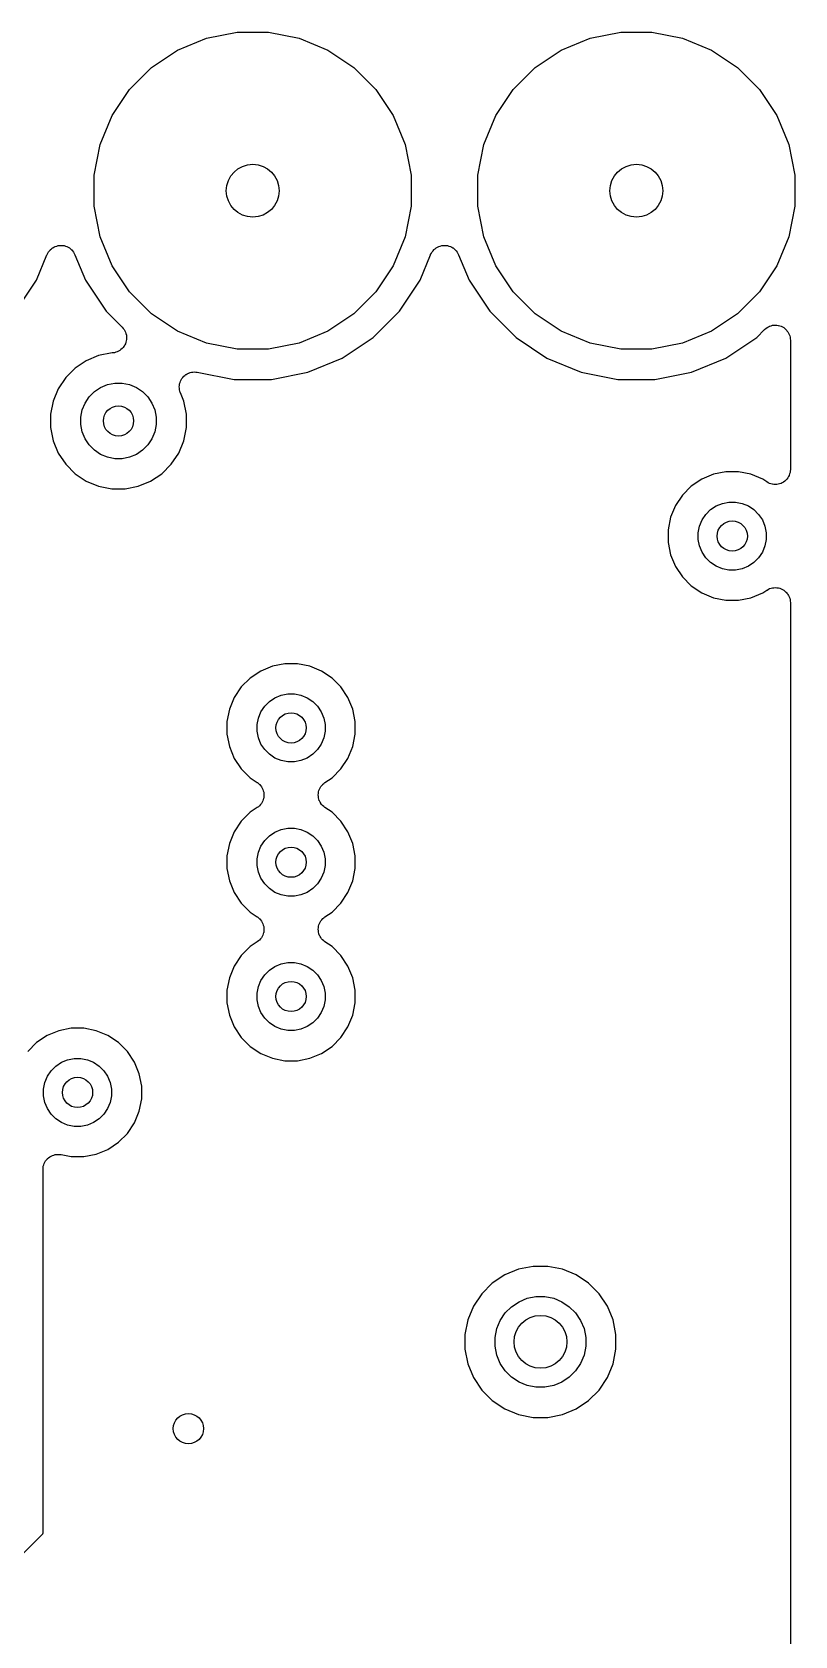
# Model space of a CAD drawing. Extents: x -0.04 to 1.14, y -0.04 to 0.64.
# Drawn here: x 0.9425 to 1.1413, y 0.2234 to 0.6413 of the extents above; entities that cross this region are included whole.
import ezdxf

# ---------------------------------------------------------------- set-up
doc = ezdxf.new("R2010")
doc.units = 0
doc.header["$MEASUREMENT"] = 0
doc.layers.add('BLACK', color=7, linetype='CONTINUOUS')

msp = doc.modelspace()

# ---------------------------------------------------------------- linework, layer by layer
at = {"layer": 'BLACK', "linetype": 'CONTINUOUS'}
for p, q in [((0.98042, 0.63663), (0.98794, 0.63975)), ((0.98794, 0.63975), (0.99593, 0.64134)), ((0.99593, 0.64134), (1.00407, 0.64134)), ((1.00407, 0.64134), (1.01206, 0.63975)), ((1.01206, 0.63975), (1.01958, 0.63663)), ((1.08042, 0.63663), (1.08794, 0.63975)), ((1.08794, 0.63975), (1.09593, 0.64134)), ((1.09593, 0.64134), (1.10407, 0.64134)), ((1.10407, 0.64134), (1.11206, 0.63975)), ((1.11206, 0.63975), (1.11958, 0.63663)), ((0.97365, 0.63211), (0.98042, 0.63663)), ((1.01958, 0.63663), (1.02635, 0.63211)), ((1.07365, 0.63211), (1.08042, 0.63663)), ((1.11958, 0.63663), (1.12635, 0.63211)), ((0.96789, 0.62635), (0.97365, 0.63211)), ((1.02635, 0.63211), (1.03211, 0.62635)), ((1.06789, 0.62635), (1.07365, 0.63211)), ((1.12635, 0.63211), (1.13211, 0.62635)), ((0.96337, 0.61958), (0.96789, 0.62635)), ((1.03211, 0.62635), (1.03663, 0.61958)), ((1.06337, 0.61958), (1.06789, 0.62635)), ((1.13211, 0.62635), (1.13663, 0.61958)), ((0.96025, 0.61206), (0.96337, 0.61958)), ((1.03663, 0.61958), (1.03975, 0.61206)), ((1.06025, 0.61206), (1.06337, 0.61958)), ((1.13663, 0.61958), (1.13975, 0.61206)), ((0.95866, 0.60407), (0.96025, 0.61206)), ((1.03975, 0.61206), (1.04134, 0.60407)), ((1.05866, 0.60407), (1.06025, 0.61206)), ((1.13975, 0.61206), (1.14134, 0.60407)), ((0.95866, 0.59593), (0.95866, 0.60407)), ((1.04134, 0.60407), (1.04134, 0.59593)), ((1.05866, 0.59593), (1.05866, 0.60407)), ((1.14134, 0.60407), (1.14134, 0.59593)), ((0.96025, 0.58794), (0.95866, 0.59593)), ((1.04134, 0.59593), (1.03975, 0.58794)), ((1.06025, 0.58794), (1.05866, 0.59593)), ((1.14134, 0.59593), (1.13975, 0.58794)), ((0.94785, 0.58512), (0.94818, 0.58529)), ((0.94818, 0.58529), (0.94852, 0.58547)), ((0.94852, 0.58547), (0.94853, 0.58547)), ((0.94853, 0.58548), (0.94889, 0.58558)), ((0.94853, 0.58547), (0.94853, 0.58548)), ((0.94889, 0.58558), (0.94926, 0.58569)), ((0.94926, 0.58569), (0.94926, 0.58569)), ((0.94926, 0.58569), (0.94927, 0.58569)), ((0.94927, 0.58569), (0.94964, 0.58573)), ((0.94964, 0.58573), (0.95002, 0.58576)), ((0.95002, 0.58576), (0.95003, 0.58576)), ((0.95003, 0.58576), (0.95003, 0.58576)), ((0.95003, 0.58576), (0.9504, 0.58572)), ((0.9504, 0.58572), (0.95078, 0.58568)), ((0.95078, 0.58568), (0.95079, 0.58568)), ((0.95079, 0.58568), (0.9508, 0.58568)), ((0.9508, 0.58568), (0.95116, 0.58557)), ((0.95116, 0.58557), (0.95152, 0.58546)), ((0.95152, 0.58546), (0.95152, 0.58545)), ((0.95152, 0.58545), (0.95153, 0.58545)), ((0.95153, 0.58545), (0.95187, 0.58527)), ((0.95187, 0.58527), (0.9522, 0.58509)), ((0.96337, 0.58042), (0.96025, 0.58794)), ((1.03975, 0.58794), (1.03663, 0.58042)), ((1.04785, 0.58512), (1.04818, 0.58529)), ((1.04818, 0.58529), (1.04852, 0.58547)), ((1.04852, 0.58547), (1.04853, 0.58547)), ((1.04853, 0.58548), (1.04889, 0.58558)), ((1.04853, 0.58547), (1.04853, 0.58548)), ((1.04889, 0.58558), (1.04926, 0.58569)), ((1.04926, 0.58569), (1.04926, 0.58569)), ((1.04926, 0.58569), (1.04927, 0.58569)), ((1.04927, 0.58569), (1.04964, 0.58573)), ((1.04964, 0.58573), (1.05002, 0.58576)), ((1.05002, 0.58576), (1.05003, 0.58576)), ((1.05003, 0.58576), (1.05003, 0.58576)), ((1.05003, 0.58576), (1.0504, 0.58572)), ((1.0504, 0.58572), (1.05078, 0.58568)), ((1.05078, 0.58568), (1.05079, 0.58568)), ((1.05079, 0.58568), (1.0508, 0.58568)), ((1.0508, 0.58568), (1.05116, 0.58557)), ((1.05116, 0.58557), (1.05152, 0.58546)), ((1.05152, 0.58546), (1.05153, 0.58545)), ((1.05153, 0.58545), (1.05153, 0.58545)), ((1.05153, 0.58545), (1.05187, 0.58527)), ((1.05187, 0.58527), (1.0522, 0.58509)), ((1.06337, 0.58042), (1.06025, 0.58794)), ((1.13975, 0.58794), (1.13663, 0.58042)), ((0.94361, 0.57669), (0.94636, 0.58333)), ((0.94636, 0.58333), (0.94638, 0.58337)), ((0.94638, 0.58338), (0.94657, 0.58372)), ((0.94638, 0.58337), (0.94638, 0.58338)), ((0.94638, 0.58337), (0.94638, 0.58337)), ((0.94638, 0.58337), (0.94638, 0.58337)), ((0.94657, 0.58372), (0.94675, 0.58404)), ((0.94675, 0.58404), (0.94675, 0.58405)), ((0.94675, 0.58405), (0.94676, 0.58405)), ((0.94676, 0.58405), (0.947, 0.58435)), ((0.947, 0.58435), (0.94724, 0.58463)), ((0.94724, 0.58463), (0.94725, 0.58464)), ((0.94725, 0.58464), (0.94754, 0.58488)), ((0.94725, 0.58464), (0.94725, 0.58464)), ((0.94754, 0.58488), (0.94784, 0.58512)), ((0.94784, 0.58512), (0.94785, 0.58512)), ((0.94785, 0.58512), (0.94785, 0.58512)), ((0.9522, 0.58509), (0.9522, 0.58509)), ((0.9522, 0.58509), (0.95221, 0.58508)), ((0.95221, 0.58508), (0.9525, 0.58484)), ((0.9525, 0.58484), (0.95279, 0.5846)), ((0.95279, 0.5846), (0.95279, 0.5846)), ((0.95279, 0.5846), (0.9528, 0.58459)), ((0.9528, 0.58459), (0.95303, 0.5843)), ((0.95303, 0.5843), (0.95327, 0.58401)), ((0.95327, 0.58401), (0.95328, 0.584)), ((0.95328, 0.584), (0.95328, 0.584)), ((0.95328, 0.584), (0.95346, 0.58367)), ((0.95346, 0.58367), (0.95364, 0.58333)), ((0.95364, 0.58333), (0.95639, 0.57669)), ((1.04361, 0.57669), (1.04636, 0.58333)), ((1.04636, 0.58333), (1.04638, 0.58337)), ((1.04638, 0.58338), (1.04657, 0.58372)), ((1.04638, 0.58337), (1.04638, 0.58338)), ((1.04638, 0.58337), (1.04638, 0.58337)), ((1.04638, 0.58337), (1.04638, 0.58337)), ((1.04657, 0.58372), (1.04675, 0.58404)), ((1.04675, 0.58404), (1.04675, 0.58405)), ((1.04675, 0.58405), (1.04676, 0.58405)), ((1.04676, 0.58405), (1.047, 0.58435)), ((1.047, 0.58435), (1.04724, 0.58463)), ((1.04724, 0.58463), (1.04725, 0.58464)), ((1.04725, 0.58464), (1.04754, 0.58488)), ((1.04725, 0.58464), (1.04725, 0.58464)), ((1.04754, 0.58488), (1.04784, 0.58512)), ((1.04784, 0.58512), (1.04784, 0.58512)), ((1.04784, 0.58512), (1.04785, 0.58512)), ((1.0522, 0.58509), (1.0522, 0.58509)), ((1.0522, 0.58509), (1.05221, 0.58508)), ((1.05221, 0.58508), (1.0525, 0.58484)), ((1.0525, 0.58484), (1.05279, 0.5846)), ((1.05279, 0.5846), (1.05279, 0.5846)), ((1.05279, 0.5846), (1.0528, 0.58459)), ((1.0528, 0.58459), (1.05303, 0.5843)), ((1.05303, 0.5843), (1.05328, 0.58401)), ((1.05328, 0.58401), (1.05328, 0.584)), ((1.05328, 0.584), (1.05328, 0.584)), ((1.05328, 0.584), (1.05346, 0.58367)), ((1.05346, 0.58367), (1.05364, 0.58333)), ((1.05364, 0.58333), (1.05639, 0.57669)), ((0.96789, 0.57365), (0.96337, 0.58042)), ((1.03663, 0.58042), (1.03211, 0.57365)), ((1.06789, 0.57365), (1.06337, 0.58042)), ((1.13663, 0.58042), (1.13211, 0.57365)), ((0.93823, 0.56863), (0.94361, 0.57669)), ((0.95639, 0.57669), (0.96177, 0.56863)), ((0.97365, 0.56789), (0.96789, 0.57365)), ((1.03211, 0.57365), (1.02635, 0.56789)), ((1.03823, 0.56863), (1.04361, 0.57669)), ((1.05639, 0.57669), (1.06177, 0.56863)), ((1.07365, 0.56789), (1.06789, 0.57365)), ((1.13211, 0.57365), (1.12635, 0.56789)), ((0.96177, 0.56863), (0.96596, 0.56444)), ((1.03137, 0.56177), (1.03823, 0.56863)), ((1.06177, 0.56863), (1.06863, 0.56177)), ((0.96596, 0.56444), (0.96599, 0.56441)), ((0.96599, 0.56441), (0.96599, 0.56441)), ((0.96599, 0.56441), (0.966, 0.56441)), ((0.966, 0.56441), (0.966, 0.5644)), ((0.966, 0.5644), (0.96624, 0.5641)), ((0.98042, 0.56337), (0.97365, 0.56789)), ((1.02635, 0.56789), (1.01958, 0.56337)), ((1.08042, 0.56337), (1.07365, 0.56789)), ((1.12635, 0.56789), (1.11958, 0.56337)), ((1.13377, 0.56412), (1.13406, 0.56435)), ((1.13406, 0.56435), (1.13407, 0.56435)), ((1.13407, 0.56435), (1.13408, 0.56436)), ((1.13408, 0.56436), (1.13442, 0.56453)), ((1.13442, 0.56453), (1.13475, 0.56471)), ((1.13475, 0.56471), (1.13475, 0.56471)), ((1.13475, 0.56471), (1.13476, 0.56471)), ((1.13476, 0.56471), (1.13512, 0.56482)), ((1.13512, 0.56482), (1.13548, 0.56492)), ((1.13548, 0.56492), (1.13549, 0.56492)), ((1.13549, 0.56492), (1.1355, 0.56493)), ((1.1355, 0.56493), (1.13587, 0.56496)), ((1.13587, 0.56496), (1.13625, 0.56499)), ((1.13625, 0.56499), (1.13626, 0.56499)), ((1.13626, 0.56499), (1.13626, 0.56499)), ((1.13626, 0.56499), (1.13662, 0.56495)), ((1.13662, 0.56495), (1.13701, 0.56491)), ((1.13701, 0.56491), (1.13702, 0.56491)), ((1.13702, 0.56491), (1.13703, 0.56491)), ((1.13703, 0.56491), (1.13738, 0.5648)), ((1.13738, 0.5648), (1.13775, 0.56468)), ((1.13775, 0.56468), (1.13775, 0.56468)), ((1.13775, 0.56468), (1.13776, 0.56468)), ((1.13776, 0.56468), (1.13809, 0.5645)), ((1.13809, 0.5645), (1.13842, 0.56432)), ((1.13842, 0.56432), (1.13843, 0.56432)), ((1.13843, 0.56432), (1.13843, 0.56431)), ((1.13843, 0.56431), (1.13873, 0.56407)), ((0.96624, 0.5641), (0.96648, 0.56381)), ((0.96648, 0.56381), (0.96648, 0.5638)), ((0.96648, 0.5638), (0.96648, 0.5638)), ((0.96648, 0.5638), (0.96666, 0.56346)), ((0.96681, 0.56012), (0.96663, 0.55979)), ((0.96666, 0.56346), (0.96683, 0.56313)), ((0.96693, 0.5605), (0.96681, 0.56013)), ((0.96681, 0.56013), (0.96681, 0.56012)), ((0.96681, 0.56012), (0.96681, 0.56012)), ((0.96683, 0.56313), (0.96683, 0.56312)), ((0.96683, 0.56312), (0.96684, 0.56312)), ((0.96684, 0.56312), (0.96694, 0.56275)), ((0.96703, 0.56085), (0.96693, 0.5605)), ((0.96694, 0.56275), (0.96705, 0.56239)), ((0.96704, 0.56085), (0.96703, 0.56085)), ((0.96708, 0.56125), (0.96704, 0.56086)), ((0.96704, 0.56086), (0.96704, 0.56085)), ((0.96705, 0.56239), (0.96705, 0.56238)), ((0.96705, 0.56238), (0.96705, 0.56238)), ((0.96705, 0.56238), (0.96708, 0.56201)), ((0.96708, 0.56201), (0.96712, 0.56163)), ((0.96712, 0.56161), (0.96708, 0.56125)), ((0.96712, 0.56163), (0.96712, 0.56162)), ((0.96712, 0.56162), (0.96712, 0.56161)), ((0.98794, 0.56025), (0.98042, 0.56337)), ((0.99593, 0.55866), (0.98794, 0.56025)), ((1.01206, 0.56025), (1.00407, 0.55866)), ((1.01958, 0.56337), (1.01206, 0.56025)), ((1.02331, 0.55639), (1.03137, 0.56177)), ((1.06863, 0.56177), (1.07669, 0.55639)), ((1.08794, 0.56025), (1.08042, 0.56337)), ((1.09593, 0.55866), (1.08794, 0.56025)), ((1.11206, 0.56025), (1.10407, 0.55866)), ((1.11958, 0.56337), (1.11206, 0.56025)), ((1.12331, 0.55639), (1.13137, 0.56177)), ((1.13137, 0.56177), (1.13344, 0.56384)), ((1.13344, 0.56384), (1.13347, 0.56387)), ((1.13347, 0.56387), (1.13348, 0.56388)), ((1.13347, 0.56387), (1.13347, 0.56387)), ((1.13347, 0.56387), (1.13347, 0.56387)), ((1.13348, 0.56388), (1.13377, 0.56412)), ((1.13873, 0.56407), (1.13901, 0.56383)), ((1.13901, 0.56383), (1.13902, 0.56383)), ((1.13902, 0.56383), (1.13902, 0.56382)), ((1.13902, 0.56382), (1.13927, 0.56351)), ((1.13927, 0.56351), (1.1395, 0.56323)), ((1.1395, 0.56323), (1.1395, 0.56323)), ((1.1395, 0.56323), (1.13951, 0.56322)), ((1.13951, 0.56322), (1.13969, 0.56288)), ((1.13969, 0.56288), (1.13986, 0.56256)), ((1.13986, 0.56256), (1.13986, 0.56255)), ((1.13986, 0.56255), (1.13987, 0.56254)), ((1.13987, 0.56254), (1.13997, 0.56218)), ((1.13997, 0.56218), (1.14008, 0.56182)), ((1.14008, 0.56182), (1.14008, 0.56181)), ((1.14008, 0.56181), (1.14009, 0.56181)), ((1.14009, 0.56181), (1.14012, 0.56143)), ((1.14012, 0.56143), (1.14016, 0.56106)), ((1.14016, 0.56106), (1.14016, 0.52736)), ((0.95983, 0.55704), (0.95661, 0.5557)), ((0.96333, 0.55773), (0.95983, 0.55704)), ((0.96356, 0.55775), (0.96333, 0.55773)), ((0.96393, 0.55779), (0.96356, 0.55775)), ((0.96394, 0.55779), (0.96393, 0.55779)), ((0.96395, 0.55779), (0.96394, 0.55779)), ((0.96431, 0.5579), (0.96395, 0.55779)), ((0.96467, 0.55801), (0.96431, 0.5579)), ((0.96468, 0.55801), (0.96467, 0.55801)), ((0.96467, 0.55801), (0.96467, 0.55801)), ((0.96502, 0.55819), (0.96468, 0.55801)), ((0.96535, 0.55837), (0.96502, 0.55819)), ((0.96536, 0.55837), (0.96535, 0.55837)), ((0.96535, 0.55837), (0.96535, 0.55837)), ((0.96565, 0.55861), (0.96536, 0.55837)), ((0.96595, 0.55885), (0.96565, 0.55861)), ((0.96596, 0.55886), (0.96595, 0.55886)), ((0.96595, 0.55886), (0.96595, 0.55885)), ((0.96619, 0.55914), (0.96596, 0.55886)), ((0.96644, 0.55944), (0.96619, 0.55914)), ((0.96645, 0.55945), (0.96644, 0.55945)), ((0.96644, 0.55945), (0.96644, 0.55944)), ((0.96663, 0.55979), (0.96645, 0.55945)), ((1.00407, 0.55866), (0.99593, 0.55866)), ((1.01435, 0.55268), (1.02331, 0.55639)), ((1.07669, 0.55639), (1.08565, 0.55268)), ((1.10407, 0.55866), (1.09593, 0.55866)), ((1.11435, 0.55268), (1.12331, 0.55639)), ((0.95371, 0.55376), (0.95124, 0.55129)), ((0.95661, 0.5557), (0.95371, 0.55376)), ((0.98202, 0.55165), (0.98231, 0.55188)), ((0.98231, 0.55188), (0.9826, 0.55212)), ((0.9826, 0.55212), (0.98261, 0.55212)), ((0.98261, 0.55212), (0.98262, 0.55213)), ((0.98262, 0.55213), (0.98295, 0.55231)), ((0.98295, 0.55231), (0.98328, 0.55248)), ((0.98328, 0.55248), (0.98329, 0.55248)), ((0.98329, 0.55248), (0.9833, 0.55249)), ((0.9833, 0.55249), (0.98366, 0.55259)), ((0.98366, 0.55259), (0.98402, 0.5527)), ((0.98402, 0.5527), (0.98402, 0.5527)), ((0.98402, 0.5527), (0.98403, 0.5527)), ((0.98403, 0.5527), (0.98441, 0.55274)), ((0.98441, 0.55274), (0.98478, 0.55277)), ((0.98478, 0.55277), (0.98479, 0.55277)), ((0.98479, 0.55277), (0.9848, 0.55277)), ((0.9848, 0.55277), (0.98517, 0.55273)), ((0.98517, 0.55273), (0.98555, 0.5527)), ((0.98555, 0.5527), (0.99515, 0.55079)), ((1.00485, 0.55079), (1.01435, 0.55268)), ((1.08565, 0.55268), (1.09515, 0.55079)), ((1.10485, 0.55079), (1.11435, 0.55268)), ((0.9493, 0.54839), (0.94796, 0.54517)), ((0.95124, 0.55129), (0.9493, 0.54839)), ((0.95735, 0.54627), (0.95873, 0.54765)), ((0.95873, 0.54765), (0.96034, 0.54872)), ((0.96034, 0.54872), (0.96213, 0.54946)), ((0.96213, 0.54946), (0.96403, 0.54984)), ((0.96403, 0.54984), (0.96597, 0.54984)), ((0.96597, 0.54984), (0.96787, 0.54946)), ((0.96787, 0.54946), (0.96966, 0.54872)), ((0.96966, 0.54872), (0.97127, 0.54765)), ((0.97127, 0.54765), (0.97264, 0.54627)), ((0.98084, 0.54888), (0.98088, 0.54926)), ((0.98084, 0.54887), (0.98084, 0.54888)), ((0.98084, 0.54888), (0.98084, 0.54888)), ((0.98087, 0.5485), (0.98084, 0.54887)), ((0.98091, 0.54812), (0.98087, 0.5485)), ((0.98088, 0.54926), (0.98092, 0.54963)), ((0.98091, 0.54811), (0.98091, 0.54812)), ((0.98091, 0.5481), (0.98091, 0.54811)), ((0.98101, 0.54774), (0.98091, 0.5481)), ((0.98092, 0.54964), (0.98093, 0.54965)), ((0.98092, 0.54963), (0.98092, 0.54964)), ((0.98093, 0.54965), (0.98104, 0.55)), ((0.98112, 0.54738), (0.98101, 0.54774)), ((0.98104, 0.55), (0.98115, 0.55037)), ((0.98115, 0.55037), (0.98116, 0.55038)), ((0.98115, 0.55037), (0.98115, 0.55037)), ((0.98116, 0.55038), (0.98133, 0.55071)), ((0.98133, 0.55071), (0.98152, 0.55104)), ((0.98152, 0.55106), (0.98176, 0.55134)), ((0.98152, 0.55105), (0.98152, 0.55106)), ((0.98152, 0.55104), (0.98152, 0.55105)), ((0.98176, 0.55134), (0.98201, 0.55163)), ((0.98201, 0.55164), (0.98202, 0.55165)), ((0.98201, 0.55163), (0.98201, 0.55164)), ((0.99515, 0.55079), (1.00485, 0.55079)), ((1.09515, 0.55079), (1.10485, 0.55079)), ((0.94796, 0.54517), (0.94728, 0.54175)), ((0.95554, 0.54287), (0.95628, 0.54466)), ((0.95628, 0.54466), (0.95735, 0.54627)), ((0.97264, 0.54627), (0.97372, 0.54466)), ((0.97372, 0.54466), (0.97446, 0.54287)), ((0.98113, 0.54737), (0.98112, 0.54738)), ((0.98113, 0.54736), (0.98113, 0.54737)), ((0.98113, 0.54737), (0.98113, 0.54737)), ((0.98114, 0.54733), (0.98113, 0.54736)), ((0.98204, 0.54517), (0.98114, 0.54733)), ((0.98272, 0.54175), (0.98204, 0.54517)), ((0.94728, 0.54175), (0.94728, 0.53826)), ((0.95516, 0.54097), (0.95554, 0.54287)), ((0.95516, 0.53903), (0.95516, 0.54097)), ((0.97446, 0.54287), (0.97484, 0.54097)), ((0.97484, 0.54097), (0.97484, 0.53903)), ((0.98272, 0.53826), (0.98272, 0.54175)), ((0.94728, 0.53826), (0.94796, 0.53483)), ((0.95554, 0.53713), (0.95516, 0.53903)), ((0.95628, 0.53534), (0.95554, 0.53713)), ((0.95735, 0.53373), (0.95628, 0.53534)), ((0.97372, 0.53534), (0.97264, 0.53373)), ((0.97446, 0.53713), (0.97372, 0.53534)), ((0.97484, 0.53903), (0.97446, 0.53713)), ((0.98204, 0.53483), (0.98272, 0.53826)), ((0.94796, 0.53483), (0.9493, 0.53161)), ((0.9493, 0.53161), (0.95124, 0.52871)), ((0.95873, 0.53236), (0.95735, 0.53373)), ((0.96034, 0.53128), (0.95873, 0.53236)), ((0.96213, 0.53054), (0.96034, 0.53128)), ((0.96966, 0.53128), (0.96787, 0.53054)), ((0.97127, 0.53236), (0.96966, 0.53128)), ((0.97264, 0.53373), (0.97127, 0.53236)), ((0.97876, 0.52871), (0.9807, 0.53161)), ((0.9807, 0.53161), (0.98204, 0.53483)), ((0.95124, 0.52871), (0.95371, 0.52624)), ((0.96403, 0.53016), (0.96213, 0.53054)), ((0.96597, 0.53016), (0.96403, 0.53016)), ((0.96787, 0.53054), (0.96597, 0.53016)), ((0.97629, 0.52624), (0.97876, 0.52871)), ((1.12335, 0.52673), (1.12012, 0.52609)), ((1.12665, 0.52673), (1.12335, 0.52673)), ((1.12988, 0.52609), (1.12665, 0.52673)), ((1.14012, 0.52694), (1.14007, 0.52656)), ((1.14016, 0.52731), (1.14012, 0.52694)), ((1.14016, 0.52736), (1.14016, 0.52732)), ((1.14016, 0.52732), (1.14016, 0.52732)), ((1.14016, 0.52732), (1.14016, 0.52732)), ((1.14016, 0.52732), (1.14016, 0.52731)), ((0.95371, 0.52624), (0.95661, 0.5243)), ((0.95661, 0.5243), (0.95983, 0.52296)), ((0.95983, 0.52296), (0.96325, 0.52228)), ((0.96674, 0.52228), (0.97017, 0.52296)), ((0.97017, 0.52296), (0.97339, 0.5243)), ((0.97339, 0.5243), (0.97629, 0.52624)), ((1.11433, 0.523), (1.112, 0.52067)), ((1.11707, 0.52483), (1.11433, 0.523)), ((1.12012, 0.52609), (1.11707, 0.52483)), ((1.13293, 0.52483), (1.12988, 0.52609)), ((1.13403, 0.52409), (1.13293, 0.52483)), ((1.13437, 0.52391), (1.13403, 0.52409)), ((1.13469, 0.52373), (1.13437, 0.52391)), ((1.1347, 0.52373), (1.13469, 0.52373)), ((1.13471, 0.52372), (1.1347, 0.52373)), ((1.13508, 0.52361), (1.13471, 0.52372)), ((1.13543, 0.5235), (1.13508, 0.52361)), ((1.13544, 0.5235), (1.13543, 0.5235)), ((1.13545, 0.5235), (1.13544, 0.5235)), ((1.13582, 0.52346), (1.13545, 0.5235)), ((1.13619, 0.52343), (1.13582, 0.52346)), ((1.1362, 0.52343), (1.13619, 0.52343)), ((1.13621, 0.52342), (1.1362, 0.52343)), ((1.13658, 0.52346), (1.13621, 0.52342)), ((1.13696, 0.52349), (1.13658, 0.52346)), ((1.13697, 0.5235), (1.13696, 0.52349)), ((1.13698, 0.5235), (1.13697, 0.5235)), ((1.13733, 0.5236), (1.13698, 0.5235)), ((1.1377, 0.52371), (1.13733, 0.5236)), ((1.13771, 0.52372), (1.1377, 0.52372)), ((1.1377, 0.52372), (1.1377, 0.52371)), ((1.13805, 0.5239), (1.13771, 0.52372)), ((1.13838, 0.52407), (1.13805, 0.5239)), ((1.13839, 0.52408), (1.13838, 0.52407)), ((1.13838, 0.52407), (1.13838, 0.52407)), ((1.13869, 0.52432), (1.13839, 0.52408)), ((1.13898, 0.52455), (1.13869, 0.52432)), ((1.13899, 0.52456), (1.13898, 0.52455)), ((1.13898, 0.52455), (1.13898, 0.52455)), ((1.13923, 0.52485), (1.13899, 0.52456)), ((1.13947, 0.52514), (1.13923, 0.52485)), ((1.13948, 0.52515), (1.13947, 0.52514)), ((1.13947, 0.52514), (1.13947, 0.52514)), ((1.13966, 0.52549), (1.13948, 0.52515)), ((1.13984, 0.52581), (1.13966, 0.52549)), ((1.13985, 0.52583), (1.13984, 0.52582)), ((1.13984, 0.52582), (1.13984, 0.52581)), ((1.13996, 0.52619), (1.13985, 0.52583)), ((1.14007, 0.52654), (1.13996, 0.52619)), ((1.14007, 0.52656), (1.14007, 0.52655)), ((1.14007, 0.52655), (1.14007, 0.52654)), ((0.96325, 0.52228), (0.96674, 0.52228)), ((1.112, 0.52067), (1.11017, 0.51793)), ((1.1208, 0.51785), (1.12242, 0.51852)), ((1.12242, 0.51852), (1.12413, 0.51886)), ((1.12413, 0.51886), (1.12587, 0.51886)), ((1.12587, 0.51886), (1.12758, 0.51852)), ((1.12758, 0.51852), (1.1292, 0.51785)), ((1.10891, 0.51488), (1.10827, 0.51165)), ((1.11017, 0.51793), (1.10891, 0.51488)), ((1.11648, 0.51258), (1.11715, 0.5142)), ((1.11715, 0.5142), (1.11812, 0.51565)), ((1.11812, 0.51565), (1.11935, 0.51688)), ((1.11935, 0.51688), (1.1208, 0.51785)), ((1.1292, 0.51785), (1.13065, 0.51688)), ((1.13065, 0.51688), (1.13188, 0.51565)), ((1.13188, 0.51565), (1.13285, 0.5142)), ((1.13285, 0.5142), (1.13352, 0.51258)), ((1.10827, 0.51165), (1.10827, 0.50835)), ((1.11614, 0.51087), (1.11648, 0.51258)), ((1.11614, 0.50913), (1.11614, 0.51087)), ((1.13352, 0.51258), (1.13386, 0.51087)), ((1.13386, 0.51087), (1.13386, 0.50913)), ((1.10827, 0.50835), (1.10891, 0.50512)), ((1.11648, 0.50742), (1.11614, 0.50913)), ((1.11715, 0.5058), (1.11648, 0.50742)), ((1.11812, 0.50435), (1.11715, 0.5058)), ((1.13285, 0.5058), (1.13188, 0.50435)), ((1.13352, 0.50742), (1.13285, 0.5058)), ((1.13386, 0.50913), (1.13352, 0.50742)), ((1.10891, 0.50512), (1.11017, 0.50207)), ((1.11017, 0.50207), (1.112, 0.49933)), ((1.11935, 0.50312), (1.11812, 0.50435)), ((1.1208, 0.50215), (1.11935, 0.50312)), ((1.12242, 0.50148), (1.1208, 0.50215)), ((1.1292, 0.50215), (1.12758, 0.50148)), ((1.13065, 0.50312), (1.1292, 0.50215)), ((1.13188, 0.50435), (1.13065, 0.50312)), ((1.112, 0.49933), (1.11433, 0.497)), ((1.12413, 0.50114), (1.12242, 0.50148)), ((1.12587, 0.50114), (1.12413, 0.50114)), ((1.12758, 0.50148), (1.12587, 0.50114)), ((1.11433, 0.497), (1.11707, 0.49517)), ((1.11707, 0.49517), (1.12012, 0.49391)), ((1.12012, 0.49391), (1.12335, 0.49327)), ((1.12335, 0.49327), (1.12665, 0.49327)), ((1.12665, 0.49327), (1.12988, 0.49391)), ((1.12988, 0.49391), (1.13293, 0.49517)), ((1.13293, 0.49517), (1.13403, 0.49591)), ((1.13403, 0.49591), (1.13406, 0.49593)), ((1.13406, 0.49593), (1.13406, 0.49593)), ((1.13406, 0.49593), (1.13407, 0.49593)), ((1.13407, 0.49593), (1.13408, 0.49594)), ((1.13408, 0.49594), (1.13442, 0.49612)), ((1.13442, 0.49612), (1.13475, 0.49629)), ((1.13475, 0.49629), (1.13475, 0.49629)), ((1.13475, 0.49629), (1.13476, 0.49629)), ((1.13476, 0.49629), (1.13513, 0.4964)), ((1.13513, 0.4964), (1.13548, 0.49651)), ((1.13548, 0.49651), (1.13549, 0.49651)), ((1.13549, 0.49651), (1.1355, 0.49651)), ((1.1355, 0.49651), (1.13588, 0.49654)), ((1.13588, 0.49654), (1.13625, 0.49657)), ((1.13625, 0.49657), (1.13626, 0.49657)), ((1.13626, 0.49657), (1.13627, 0.49657)), ((1.13627, 0.49657), (1.13664, 0.49654)), ((1.13664, 0.49654), (1.13701, 0.4965)), ((1.13701, 0.4965), (1.13702, 0.49649)), ((1.13702, 0.49649), (1.13703, 0.49649)), ((1.13703, 0.49649), (1.13738, 0.49638)), ((1.13738, 0.49638), (1.13775, 0.49627)), ((1.13775, 0.49627), (1.13775, 0.49626)), ((1.13775, 0.49626), (1.13776, 0.49626)), ((1.13776, 0.49626), (1.13809, 0.49608)), ((1.13809, 0.49608), (1.13842, 0.4959)), ((1.13842, 0.4959), (1.13843, 0.4959)), ((1.13843, 0.4959), (1.13844, 0.49589)), ((1.13844, 0.49589), (1.13873, 0.49565)), ((1.13873, 0.49565), (1.13901, 0.49541)), ((1.13901, 0.49541), (1.13902, 0.49541)), ((1.13902, 0.49541), (1.13903, 0.4954)), ((1.13903, 0.4954), (1.13927, 0.4951)), ((1.13927, 0.4951), (1.1395, 0.49482)), ((1.1395, 0.49482), (1.1395, 0.49481)), ((1.1395, 0.49481), (1.13951, 0.4948)), ((1.13951, 0.4948), (1.13968, 0.49447)), ((1.13968, 0.49447), (1.13986, 0.49414)), ((1.13986, 0.49414), (1.13986, 0.49413)), ((1.13986, 0.49413), (1.13987, 0.49412)), ((1.13987, 0.49412), (1.13997, 0.49377)), ((1.13997, 0.49377), (1.14008, 0.4934)), ((1.14008, 0.4934), (1.14008, 0.49339)), ((1.14008, 0.49339), (1.14009, 0.49339)), ((1.14009, 0.49339), (1.14012, 0.49301)), ((1.14012, 0.49301), (1.14016, 0.49264)), ((1.14016, 0.49264), (1.14016, 0.03894)), ((1.00835, 0.47673), (1.00512, 0.47609)), ((1.01165, 0.47673), (1.00835, 0.47673)), ((1.01488, 0.47609), (1.01165, 0.47673)), ((0.99933, 0.473), (0.997, 0.47067)), ((1.00207, 0.47483), (0.99933, 0.473)), ((1.00512, 0.47609), (1.00207, 0.47483)), ((1.01793, 0.47483), (1.01488, 0.47609)), ((1.02067, 0.473), (1.01793, 0.47483)), ((1.023, 0.47067), (1.02067, 0.473)), ((0.997, 0.47067), (0.99517, 0.46793)), ((1.0058, 0.46785), (1.00742, 0.46852)), ((1.00742, 0.46852), (1.00913, 0.46886)), ((1.00913, 0.46886), (1.01087, 0.46886)), ((1.01087, 0.46886), (1.01258, 0.46852)), ((1.01258, 0.46852), (1.0142, 0.46785)), ((1.02483, 0.46793), (1.023, 0.47067)), ((0.99391, 0.46488), (0.99327, 0.46165)), ((0.99517, 0.46793), (0.99391, 0.46488)), ((1.00148, 0.46258), (1.00215, 0.4642)), ((1.00215, 0.4642), (1.00312, 0.46565)), ((1.00312, 0.46565), (1.00435, 0.46688)), ((1.00435, 0.46688), (1.0058, 0.46785)), ((1.0142, 0.46785), (1.01565, 0.46688)), ((1.01565, 0.46688), (1.01688, 0.46565)), ((1.01688, 0.46565), (1.01785, 0.4642)), ((1.01785, 0.4642), (1.01852, 0.46258)), ((1.02609, 0.46488), (1.02483, 0.46793)), ((1.02673, 0.46165), (1.02609, 0.46488)), ((0.99327, 0.46165), (0.99327, 0.45835)), ((1.00114, 0.46087), (1.00148, 0.46258)), ((1.00114, 0.45913), (1.00114, 0.46087)), ((1.01852, 0.46258), (1.01886, 0.46087)), ((1.01886, 0.46087), (1.01886, 0.45913)), ((1.02673, 0.45835), (1.02673, 0.46165)), ((0.99327, 0.45835), (0.99391, 0.45512)), ((1.00148, 0.45742), (1.00114, 0.45913)), ((1.00215, 0.4558), (1.00148, 0.45742)), ((1.00312, 0.45435), (1.00215, 0.4558)), ((1.01785, 0.4558), (1.01688, 0.45435)), ((1.01852, 0.45742), (1.01785, 0.4558)), ((1.01886, 0.45913), (1.01852, 0.45742)), ((1.02609, 0.45512), (1.02673, 0.45835)), ((0.99391, 0.45512), (0.99517, 0.45207)), ((0.99517, 0.45207), (0.997, 0.44933)), ((1.00435, 0.45312), (1.00312, 0.45435)), ((1.0058, 0.45215), (1.00435, 0.45312)), ((1.00742, 0.45148), (1.0058, 0.45215)), ((1.00913, 0.45114), (1.00742, 0.45148)), ((1.01258, 0.45148), (1.01087, 0.45114)), ((1.0142, 0.45215), (1.01258, 0.45148)), ((1.01565, 0.45312), (1.0142, 0.45215)), ((1.01688, 0.45435), (1.01565, 0.45312)), ((1.023, 0.44933), (1.02483, 0.45207)), ((1.02483, 0.45207), (1.02609, 0.45512)), ((0.997, 0.44933), (0.99933, 0.447)), ((1.01087, 0.45114), (1.00913, 0.45114)), ((1.02067, 0.447), (1.023, 0.44933)), ((0.99933, 0.447), (1.00117, 0.44577)), ((1.00117, 0.44577), (1.0012, 0.44576)), ((1.0012, 0.44576), (1.0012, 0.44575)), ((1.0012, 0.44575), (1.0012, 0.44575)), ((1.0012, 0.44575), (1.00122, 0.44574)), ((1.00122, 0.44574), (1.00151, 0.4455)), ((1.00151, 0.4455), (1.00179, 0.44526)), ((1.00179, 0.44526), (1.0018, 0.44525)), ((1.0018, 0.44525), (1.00181, 0.44525)), ((1.00181, 0.44525), (1.00204, 0.44496)), ((1.00204, 0.44496), (1.00228, 0.44466)), ((1.00228, 0.44466), (1.00228, 0.44466)), ((1.00228, 0.44466), (1.00229, 0.44465)), ((1.00229, 0.44465), (1.00246, 0.44432)), ((1.00246, 0.44432), (1.00263, 0.44398)), ((1.00263, 0.44398), (1.00264, 0.44397)), ((1.00264, 0.44397), (1.00264, 0.44396)), ((1.00264, 0.44396), (1.00274, 0.44361)), ((1.00274, 0.44361), (1.00285, 0.44325)), ((1.00285, 0.44325), (1.00285, 0.44324)), ((1.00285, 0.44324), (1.00286, 0.44323)), ((1.00286, 0.44323), (1.00289, 0.44286)), ((1.01712, 0.44291), (1.01715, 0.44328)), ((1.01715, 0.44328), (1.01716, 0.44329)), ((1.01716, 0.4433), (1.01727, 0.44366)), ((1.01716, 0.44329), (1.01716, 0.4433)), ((1.01727, 0.44366), (1.01738, 0.44402)), ((1.01738, 0.44403), (1.01739, 0.44404)), ((1.01738, 0.44402), (1.01738, 0.44403)), ((1.01739, 0.44404), (1.01757, 0.44437)), ((1.01757, 0.44437), (1.01774, 0.44469)), ((1.01774, 0.44469), (1.01775, 0.4447)), ((1.01775, 0.44471), (1.01799, 0.445)), ((1.01775, 0.4447), (1.01775, 0.44471)), ((1.01799, 0.445), (1.01823, 0.44529)), ((1.01823, 0.44529), (1.01824, 0.44529)), ((1.01824, 0.44529), (1.01825, 0.4453)), ((1.01825, 0.4453), (1.01853, 0.44554)), ((1.01853, 0.44554), (1.01883, 0.44577)), ((1.01883, 0.44577), (1.02067, 0.447)), ((1.00117, 0.43923), (0.99933, 0.438)), ((1.00147, 0.43946), (1.00117, 0.43923)), ((1.00175, 0.4397), (1.00147, 0.43946)), ((1.00176, 0.43971), (1.00175, 0.4397)), ((1.00177, 0.43971), (1.00176, 0.43971)), ((1.002, 0.44), (1.00177, 0.43971)), ((1.00225, 0.44029), (1.002, 0.44)), ((1.00226, 0.44031), (1.00225, 0.4403)), ((1.00225, 0.4403), (1.00225, 0.44029)), ((1.00243, 0.44063), (1.00226, 0.44031)), ((1.00261, 0.44096), (1.00243, 0.44063)), ((1.00262, 0.44098), (1.00261, 0.44096)), ((1.00273, 0.44134), (1.00262, 0.44098)), ((1.00262, 0.44098), (1.00262, 0.44098)), ((1.00284, 0.4417), (1.00273, 0.44134)), ((1.00285, 0.44172), (1.00284, 0.44171)), ((1.00284, 0.44171), (1.00284, 0.4417)), ((1.00288, 0.44209), (1.00285, 0.44172)), ((1.00292, 0.44246), (1.00288, 0.44209)), ((1.00289, 0.44286), (1.00292, 0.44248)), ((1.00292, 0.44248), (1.00292, 0.44247)), ((1.00292, 0.44247), (1.00292, 0.44246)), ((1.01708, 0.44254), (1.01712, 0.44291)), ((1.01708, 0.44253), (1.01708, 0.44254)), ((1.01708, 0.44252), (1.01708, 0.44253)), ((1.01711, 0.44214), (1.01708, 0.44252)), ((1.01714, 0.44177), (1.01711, 0.44214)), ((1.01715, 0.44176), (1.01714, 0.44177)), ((1.01715, 0.44175), (1.01715, 0.44176)), ((1.01726, 0.44139), (1.01715, 0.44175)), ((1.01736, 0.44104), (1.01726, 0.44139)), ((1.01736, 0.44103), (1.01736, 0.44104)), ((1.01737, 0.44102), (1.01736, 0.44103)), ((1.01754, 0.44068), (1.01737, 0.44102)), ((1.01771, 0.44035), (1.01754, 0.44068)), ((1.01772, 0.44034), (1.01771, 0.44035)), ((1.01796, 0.44004), (1.01772, 0.44034)), ((1.01772, 0.44034), (1.01772, 0.44034)), ((1.01819, 0.43975), (1.01796, 0.44004)), ((1.0182, 0.43975), (1.01819, 0.43975)), ((1.01821, 0.43974), (1.0182, 0.43975)), ((1.0185, 0.4395), (1.01821, 0.43974)), ((1.01878, 0.43926), (1.0185, 0.4395)), ((1.0188, 0.43925), (1.01878, 0.43926)), ((1.0188, 0.43924), (1.0188, 0.43925)), ((1.0188, 0.43925), (1.0188, 0.43925)), ((1.01883, 0.43923), (1.0188, 0.43924)), ((1.02067, 0.438), (1.01883, 0.43923)), ((0.997, 0.43567), (0.99517, 0.43293)), ((0.99933, 0.438), (0.997, 0.43567)), ((1.023, 0.43567), (1.02067, 0.438)), ((1.02483, 0.43293), (1.023, 0.43567)), ((0.99517, 0.43293), (0.99391, 0.42988)), ((1.00215, 0.4292), (1.00312, 0.43065)), ((1.00312, 0.43065), (1.00435, 0.43188)), ((1.00435, 0.43188), (1.0058, 0.43285)), ((1.0058, 0.43285), (1.00742, 0.43352)), ((1.00742, 0.43352), (1.00913, 0.43386)), ((1.00913, 0.43386), (1.01087, 0.43386)), ((1.01087, 0.43386), (1.01258, 0.43352)), ((1.01258, 0.43352), (1.0142, 0.43285)), ((1.0142, 0.43285), (1.01565, 0.43188)), ((1.01565, 0.43188), (1.01688, 0.43065)), ((1.01688, 0.43065), (1.01785, 0.4292)), ((1.02609, 0.42988), (1.02483, 0.43293)), ((0.99391, 0.42988), (0.99327, 0.42665)), ((0.99327, 0.42665), (0.99327, 0.42335)), ((1.00114, 0.42587), (1.00148, 0.42758)), ((1.00148, 0.42758), (1.00215, 0.4292)), ((1.01785, 0.4292), (1.01852, 0.42758)), ((1.01852, 0.42758), (1.01886, 0.42587)), ((1.02673, 0.42665), (1.02609, 0.42988)), ((1.02673, 0.42335), (1.02673, 0.42665)), ((0.99327, 0.42335), (0.99391, 0.42012)), ((1.00114, 0.42413), (1.00114, 0.42587)), ((1.00148, 0.42242), (1.00114, 0.42413)), ((1.00215, 0.4208), (1.00148, 0.42242)), ((1.01852, 0.42242), (1.01785, 0.4208)), ((1.01886, 0.42413), (1.01852, 0.42242)), ((1.01886, 0.42587), (1.01886, 0.42413)), ((1.02609, 0.42012), (1.02673, 0.42335)), ((0.99391, 0.42012), (0.99517, 0.41707)), ((1.00312, 0.41935), (1.00215, 0.4208)), ((1.00435, 0.41812), (1.00312, 0.41935)), ((1.0058, 0.41715), (1.00435, 0.41812)), ((1.01565, 0.41812), (1.0142, 0.41715)), ((1.01688, 0.41935), (1.01565, 0.41812)), ((1.01785, 0.4208), (1.01688, 0.41935)), ((1.02483, 0.41707), (1.02609, 0.42012)), ((0.99517, 0.41707), (0.997, 0.41433)), ((0.997, 0.41433), (0.99933, 0.412)), ((1.00742, 0.41648), (1.0058, 0.41715)), ((1.00913, 0.41614), (1.00742, 0.41648)), ((1.01087, 0.41614), (1.00913, 0.41614)), ((1.01258, 0.41648), (1.01087, 0.41614)), ((1.0142, 0.41715), (1.01258, 0.41648)), ((1.02067, 0.412), (1.023, 0.41433)), ((1.023, 0.41433), (1.02483, 0.41707)), ((0.99933, 0.412), (1.00117, 0.41077)), ((1.00117, 0.41077), (1.0012, 0.41075)), ((1.0012, 0.41075), (1.0012, 0.41075)), ((1.0012, 0.41075), (1.0012, 0.41075)), ((1.0012, 0.41075), (1.00122, 0.41074)), ((1.00122, 0.41074), (1.00151, 0.4105)), ((1.00151, 0.4105), (1.00179, 0.41026)), ((1.00179, 0.41026), (1.0018, 0.41025)), ((1.0018, 0.41025), (1.00181, 0.41025)), ((1.00181, 0.41025), (1.00204, 0.40996)), ((1.00204, 0.40996), (1.00228, 0.40966)), ((1.00228, 0.40966), (1.00228, 0.40965)), ((1.00228, 0.40965), (1.00229, 0.40965)), ((1.00229, 0.40965), (1.00246, 0.40932)), ((1.01757, 0.40937), (1.01774, 0.40969)), ((1.01774, 0.40969), (1.01775, 0.4097)), ((1.01775, 0.40971), (1.01799, 0.41)), ((1.01775, 0.4097), (1.01775, 0.40971)), ((1.01799, 0.41), (1.01823, 0.41029)), ((1.01823, 0.41029), (1.01824, 0.41029)), ((1.01824, 0.41029), (1.01825, 0.4103)), ((1.01825, 0.4103), (1.01853, 0.41053)), ((1.01853, 0.41053), (1.01883, 0.41077)), ((1.01883, 0.41077), (1.02067, 0.412)), ((1.00243, 0.40564), (1.00226, 0.40531)), ((1.00261, 0.40597), (1.00243, 0.40564)), ((1.00246, 0.40932), (1.00263, 0.40898)), ((1.00262, 0.40597), (1.00261, 0.40597)), ((1.00273, 0.40634), (1.00262, 0.40598)), ((1.00262, 0.40598), (1.00262, 0.40597)), ((1.00263, 0.40898), (1.00264, 0.40897)), ((1.00264, 0.40897), (1.00264, 0.40897)), ((1.00264, 0.40897), (1.00274, 0.40861)), ((1.00284, 0.4067), (1.00273, 0.40634)), ((1.00274, 0.40861), (1.00285, 0.40825)), ((1.00285, 0.40672), (1.00284, 0.40671)), ((1.00284, 0.40671), (1.00284, 0.4067)), ((1.00285, 0.40825), (1.00285, 0.40824)), ((1.00285, 0.40824), (1.00286, 0.40823)), ((1.00288, 0.40709), (1.00285, 0.40672)), ((1.00286, 0.40823), (1.00289, 0.40786)), ((1.00292, 0.40746), (1.00288, 0.40709)), ((1.00289, 0.40786), (1.00292, 0.40748)), ((1.00292, 0.40748), (1.00292, 0.40747)), ((1.00292, 0.40747), (1.00292, 0.40746)), ((1.01708, 0.40754), (1.01712, 0.40791)), ((1.01708, 0.40753), (1.01708, 0.40754)), ((1.01708, 0.40752), (1.01708, 0.40753)), ((1.01711, 0.40714), (1.01708, 0.40752)), ((1.01714, 0.40677), (1.01711, 0.40714)), ((1.01712, 0.40791), (1.01715, 0.40828)), ((1.01715, 0.40676), (1.01714, 0.40677)), ((1.01715, 0.40828), (1.01716, 0.40829)), ((1.01715, 0.40675), (1.01715, 0.40676)), ((1.01725, 0.4064), (1.01715, 0.40675)), ((1.01716, 0.4083), (1.01727, 0.40866)), ((1.01716, 0.40829), (1.01716, 0.4083)), ((1.01736, 0.40603), (1.01725, 0.4064)), ((1.01727, 0.40866), (1.01738, 0.40902)), ((1.01737, 0.40602), (1.01736, 0.40603)), ((1.01736, 0.40603), (1.01736, 0.40603)), ((1.01754, 0.40568), (1.01737, 0.40602)), ((1.01738, 0.40902), (1.01738, 0.40903)), ((1.01738, 0.40903), (1.01739, 0.40903)), ((1.01739, 0.40903), (1.01757, 0.40937)), ((1.01771, 0.40535), (1.01754, 0.40568)), ((0.99933, 0.403), (0.997, 0.40067)), ((1.00117, 0.40423), (0.99933, 0.403)), ((1.00147, 0.40447), (1.00117, 0.40423)), ((1.00175, 0.4047), (1.00147, 0.40447)), ((1.00176, 0.40471), (1.00175, 0.4047)), ((1.00177, 0.40471), (1.00176, 0.40471)), ((1.002, 0.405), (1.00177, 0.40471)), ((1.00225, 0.40529), (1.002, 0.405)), ((1.00226, 0.40531), (1.00225, 0.4053)), ((1.00225, 0.4053), (1.00225, 0.40529)), ((1.01772, 0.40535), (1.01771, 0.40535)), ((1.01772, 0.40534), (1.01772, 0.40535)), ((1.01796, 0.40504), (1.01772, 0.40534)), ((1.01819, 0.40475), (1.01796, 0.40504)), ((1.0182, 0.40475), (1.01819, 0.40475)), ((1.01821, 0.40474), (1.0182, 0.40475)), ((1.0185, 0.4045), (1.01821, 0.40474)), ((1.01878, 0.40426), (1.0185, 0.4045)), ((1.0188, 0.40425), (1.01878, 0.40426)), ((1.01883, 0.40423), (1.0188, 0.40425)), ((1.0188, 0.40425), (1.0188, 0.40425)), ((1.0188, 0.40425), (1.0188, 0.40425)), ((1.02067, 0.403), (1.01883, 0.40423)), ((1.023, 0.40067), (1.02067, 0.403)), ((0.99517, 0.39793), (0.99391, 0.39488)), ((0.997, 0.40067), (0.99517, 0.39793)), ((1.00435, 0.39688), (1.0058, 0.39785)), ((1.0058, 0.39785), (1.00742, 0.39852)), ((1.00742, 0.39852), (1.00913, 0.39886)), ((1.00913, 0.39886), (1.01087, 0.39886)), ((1.01087, 0.39886), (1.01258, 0.39852)), ((1.01258, 0.39852), (1.0142, 0.39785)), ((1.0142, 0.39785), (1.01565, 0.39688)), ((1.02483, 0.39793), (1.023, 0.40067)), ((1.02609, 0.39488), (1.02483, 0.39793)), ((0.99391, 0.39488), (0.99327, 0.39165)), ((1.00148, 0.39258), (1.00215, 0.3942)), ((1.00215, 0.3942), (1.00312, 0.39565)), ((1.00312, 0.39565), (1.00435, 0.39688)), ((1.01565, 0.39688), (1.01688, 0.39565)), ((1.01688, 0.39565), (1.01785, 0.3942)), ((1.01785, 0.3942), (1.01852, 0.39258)), ((1.02673, 0.39165), (1.02609, 0.39488)), ((0.99327, 0.39165), (0.99327, 0.38835)), ((1.00114, 0.39087), (1.00148, 0.39258)), ((1.00114, 0.38913), (1.00114, 0.39087)), ((1.00148, 0.38742), (1.00114, 0.38913)), ((1.01852, 0.39258), (1.01886, 0.39087)), ((1.01886, 0.38913), (1.01852, 0.38742)), ((1.01886, 0.39087), (1.01886, 0.38913)), ((1.02673, 0.38835), (1.02673, 0.39165)), ((0.99327, 0.38835), (0.99391, 0.38512)), ((0.99391, 0.38512), (0.99517, 0.38207)), ((1.00215, 0.3858), (1.00148, 0.38742)), ((1.00312, 0.38435), (1.00215, 0.3858)), ((1.01785, 0.3858), (1.01688, 0.38435)), ((1.01852, 0.38742), (1.01785, 0.3858)), ((1.02483, 0.38207), (1.02609, 0.38512)), ((1.02609, 0.38512), (1.02673, 0.38835)), ((0.94945, 0.38109), (0.94641, 0.37983)), ((0.95268, 0.38173), (0.94945, 0.38109)), ((0.95598, 0.38173), (0.95268, 0.38173)), ((0.95921, 0.38109), (0.95598, 0.38173)), ((0.96226, 0.37983), (0.95921, 0.38109)), ((0.99517, 0.38207), (0.997, 0.37933)), ((1.00435, 0.38312), (1.00312, 0.38435)), ((1.0058, 0.38215), (1.00435, 0.38312)), ((1.00742, 0.38148), (1.0058, 0.38215)), ((1.00913, 0.38114), (1.00742, 0.38148)), ((1.01087, 0.38114), (1.00913, 0.38114)), ((1.01258, 0.38148), (1.01087, 0.38114)), ((1.0142, 0.38215), (1.01258, 0.38148)), ((1.01565, 0.38312), (1.0142, 0.38215)), ((1.01688, 0.38435), (1.01565, 0.38312)), ((1.023, 0.37933), (1.02483, 0.38207)), ((0.94366, 0.378), (0.94133, 0.37567)), ((0.94641, 0.37983), (0.94366, 0.378)), ((0.965, 0.378), (0.96226, 0.37983)), ((0.96733, 0.37567), (0.965, 0.378)), ((0.997, 0.37933), (0.99933, 0.377)), ((0.99933, 0.377), (1.00207, 0.37517)), ((1.01793, 0.37517), (1.02067, 0.377)), ((1.02067, 0.377), (1.023, 0.37933)), ((0.94868, 0.37188), (0.95013, 0.37285)), ((0.95013, 0.37285), (0.95175, 0.37352)), ((0.95175, 0.37352), (0.95346, 0.37386)), ((0.95346, 0.37386), (0.9552, 0.37386)), ((0.9552, 0.37386), (0.95691, 0.37352)), ((0.95691, 0.37352), (0.95853, 0.37285)), ((0.95853, 0.37285), (0.95998, 0.37188)), ((0.96916, 0.37293), (0.96733, 0.37567)), ((0.97042, 0.36988), (0.96916, 0.37293)), ((1.00207, 0.37517), (1.00512, 0.37391)), ((1.00512, 0.37391), (1.00835, 0.37327)), ((1.00835, 0.37327), (1.01165, 0.37327)), ((1.01165, 0.37327), (1.01488, 0.37391)), ((1.01488, 0.37391), (1.01793, 0.37517)), ((0.94581, 0.36758), (0.94648, 0.3692)), ((0.94648, 0.3692), (0.94745, 0.37065)), ((0.94745, 0.37065), (0.94868, 0.37188)), ((0.95998, 0.37188), (0.96121, 0.37065)), ((0.96121, 0.37065), (0.96218, 0.3692)), ((0.96218, 0.3692), (0.96285, 0.36758)), ((0.97106, 0.36665), (0.97042, 0.36988)), ((0.94547, 0.36587), (0.94581, 0.36758)), ((0.94547, 0.36413), (0.94547, 0.36587)), ((0.94581, 0.36242), (0.94547, 0.36413)), ((0.96285, 0.36758), (0.96319, 0.36587)), ((0.96319, 0.36413), (0.96285, 0.36242)), ((0.96319, 0.36587), (0.96319, 0.36413)), ((0.97106, 0.36335), (0.97106, 0.36665)), ((0.94648, 0.3608), (0.94581, 0.36242)), ((0.94745, 0.35935), (0.94648, 0.3608)), ((0.96218, 0.3608), (0.96121, 0.35935)), ((0.96285, 0.36242), (0.96218, 0.3608)), ((0.96916, 0.35707), (0.97042, 0.36012)), ((0.97042, 0.36012), (0.97106, 0.36335)), ((0.94868, 0.35812), (0.94745, 0.35935)), ((0.95013, 0.35715), (0.94868, 0.35812)), ((0.95175, 0.35648), (0.95013, 0.35715)), ((0.95346, 0.35614), (0.95175, 0.35648)), ((0.9552, 0.35614), (0.95346, 0.35614)), ((0.95691, 0.35648), (0.9552, 0.35614)), ((0.95853, 0.35715), (0.95691, 0.35648)), ((0.95998, 0.35812), (0.95853, 0.35715)), ((0.96121, 0.35935), (0.95998, 0.35812)), ((0.96733, 0.35433), (0.96916, 0.35707)), ((0.96226, 0.35017), (0.965, 0.352)), ((0.965, 0.352), (0.96733, 0.35433)), ((0.94583, 0.34681), (0.946, 0.34714)), ((0.946, 0.34714), (0.94601, 0.34715)), ((0.94601, 0.34715), (0.94602, 0.34716)), ((0.94602, 0.34716), (0.94626, 0.34745)), ((0.94626, 0.34745), (0.94649, 0.34773)), ((0.94649, 0.34773), (0.9465, 0.34774)), ((0.9465, 0.34774), (0.94651, 0.34775)), ((0.94651, 0.34775), (0.9468, 0.34798)), ((0.9468, 0.34798), (0.94709, 0.34821)), ((0.94709, 0.34821), (0.9471, 0.34822)), ((0.9471, 0.34822), (0.94711, 0.34823)), ((0.94711, 0.34823), (0.94744, 0.3484)), ((0.94744, 0.3484), (0.94777, 0.34858)), ((0.94777, 0.34858), (0.94778, 0.34858)), ((0.94778, 0.34858), (0.94779, 0.34858)), ((0.94779, 0.34858), (0.94814, 0.34869)), ((0.94814, 0.34869), (0.9485, 0.3488)), ((0.9485, 0.3488), (0.94851, 0.3488)), ((0.94851, 0.3488), (0.94853, 0.3488)), ((0.94853, 0.3488), (0.9489, 0.34884)), ((0.9489, 0.34884), (0.94927, 0.34887)), ((0.94927, 0.34887), (0.94928, 0.34887)), ((0.94928, 0.34887), (0.94929, 0.34887)), ((0.94929, 0.34887), (0.94966, 0.34883)), ((0.94966, 0.34883), (0.95003, 0.3488)), ((0.95003, 0.3488), (0.95268, 0.34827)), ((0.95268, 0.34827), (0.95598, 0.34827)), ((0.95598, 0.34827), (0.95921, 0.34891)), ((0.95921, 0.34891), (0.96226, 0.35017)), ((0.94533, 0.34499), (0.94537, 0.34536)), ((0.94533, 0.34497), (0.94533, 0.34499)), ((0.94533, 0.34496), (0.94533, 0.34497)), ((0.94533, 0.34497), (0.94533, 0.34497)), ((0.94533, 0.34493), (0.94533, 0.34496)), ((0.94533, 0.25019), (0.94533, 0.34493)), ((0.94537, 0.34536), (0.94541, 0.34573)), ((0.94541, 0.34575), (0.94552, 0.34611)), ((0.94541, 0.34574), (0.94541, 0.34575)), ((0.94541, 0.34573), (0.94541, 0.34574)), ((0.94552, 0.34611), (0.94564, 0.34646)), ((0.94564, 0.34648), (0.94583, 0.34681)), ((0.94564, 0.34647), (0.94564, 0.34648)), ((0.94564, 0.34646), (0.94564, 0.34647)), ((1.06926, 0.31893), (1.06568, 0.31744)), ((1.07306, 0.31968), (1.06926, 0.31893)), ((1.07694, 0.31968), (1.07306, 0.31968)), ((1.08074, 0.31893), (1.07694, 0.31968)), ((1.08432, 0.31744), (1.08074, 0.31893)), ((1.06245, 0.31529), (1.05971, 0.31255)), ((1.06568, 0.31744), (1.06245, 0.31529)), ((1.08755, 0.31529), (1.08432, 0.31744)), ((1.09029, 0.31255), (1.08755, 0.31529)), ((1.05756, 0.30932), (1.05607, 0.30574)), ((1.05971, 0.31255), (1.05756, 0.30932)), ((1.06747, 0.30917), (1.06941, 0.31047)), ((1.06941, 0.31047), (1.07155, 0.31136)), ((1.07155, 0.31136), (1.07384, 0.31181)), ((1.07384, 0.31181), (1.07616, 0.31181)), ((1.07616, 0.31181), (1.07845, 0.31136)), ((1.07845, 0.31136), (1.08059, 0.31047)), ((1.08059, 0.31047), (1.08253, 0.30917)), ((1.09244, 0.30932), (1.09029, 0.31255)), ((1.09393, 0.30574), (1.09244, 0.30932)), ((1.05607, 0.30574), (1.05531, 0.30194)), ((1.06364, 0.30345), (1.06453, 0.3056)), ((1.06453, 0.3056), (1.06583, 0.30753)), ((1.06583, 0.30753), (1.06747, 0.30917)), ((1.08253, 0.30917), (1.08417, 0.30753)), ((1.08417, 0.30753), (1.08547, 0.3056)), ((1.08547, 0.3056), (1.08636, 0.30345)), ((1.09469, 0.30194), (1.09393, 0.30574)), ((1.05531, 0.30194), (1.05531, 0.29806)), ((1.06319, 0.30116), (1.06364, 0.30345)), ((1.06319, 0.29884), (1.06319, 0.30116)), ((1.08636, 0.30345), (1.08681, 0.30116)), ((1.08681, 0.30116), (1.08681, 0.29884)), ((1.09469, 0.29806), (1.09469, 0.30194)), ((1.05531, 0.29806), (1.05607, 0.29426)), ((1.06364, 0.29656), (1.06319, 0.29884)), ((1.08681, 0.29884), (1.08636, 0.29656)), ((1.09393, 0.29426), (1.09469, 0.29806)), ((1.05607, 0.29426), (1.05756, 0.29068)), ((1.06453, 0.2944), (1.06364, 0.29656)), ((1.06583, 0.29247), (1.06453, 0.2944)), ((1.08547, 0.2944), (1.08417, 0.29247)), ((1.08636, 0.29656), (1.08547, 0.2944)), ((1.09244, 0.29068), (1.09393, 0.29426)), ((1.05756, 0.29068), (1.05971, 0.28745)), ((1.06747, 0.29083), (1.06583, 0.29247)), ((1.06941, 0.28953), (1.06747, 0.29083)), ((1.07155, 0.28864), (1.06941, 0.28953)), ((1.07384, 0.28819), (1.07155, 0.28864)), ((1.07845, 0.28864), (1.07616, 0.28819)), ((1.08059, 0.28953), (1.07845, 0.28864)), ((1.08253, 0.29083), (1.08059, 0.28953)), ((1.08417, 0.29247), (1.08253, 0.29083)), ((1.09029, 0.28745), (1.09244, 0.29068)), ((1.05971, 0.28745), (1.06245, 0.28471)), ((1.06245, 0.28471), (1.06568, 0.28256)), ((1.07616, 0.28819), (1.07384, 0.28819)), ((1.08432, 0.28256), (1.08755, 0.28471)), ((1.08755, 0.28471), (1.09029, 0.28745)), ((1.06568, 0.28256), (1.06926, 0.28107)), ((1.06926, 0.28107), (1.07306, 0.28031)), ((1.07306, 0.28031), (1.07694, 0.28031)), ((1.07694, 0.28031), (1.08074, 0.28107)), ((1.08074, 0.28107), (1.08432, 0.28256)), ((0.92046, 0.22514), (0.94519, 0.24986)), ((0.94519, 0.24986), (0.94531, 0.25001)), ((0.94531, 0.25001), (0.94533, 0.25019))]:
    msp.add_line(p, q, dxfattribs=at)
at = {"layer": 'BLACK'}
for centre, radius in [((1, 0.6), 0.00689), ((1.1, 0.6), 0.00689), ((0.965, 0.54), 0.00394), ((1.125, 0.51), 0.00394), ((1.01, 0.46), 0.00394), ((1.01, 0.425), 0.00394), ((1.01, 0.39), 0.00394), ((0.95433, 0.365), 0.00394), ((1.075, 0.3), 0.00689), ((0.98324, 0.27738), 0.00394)]:
    msp.add_circle(centre, radius, dxfattribs=at)

doc.saveas('drawing.dxf')
